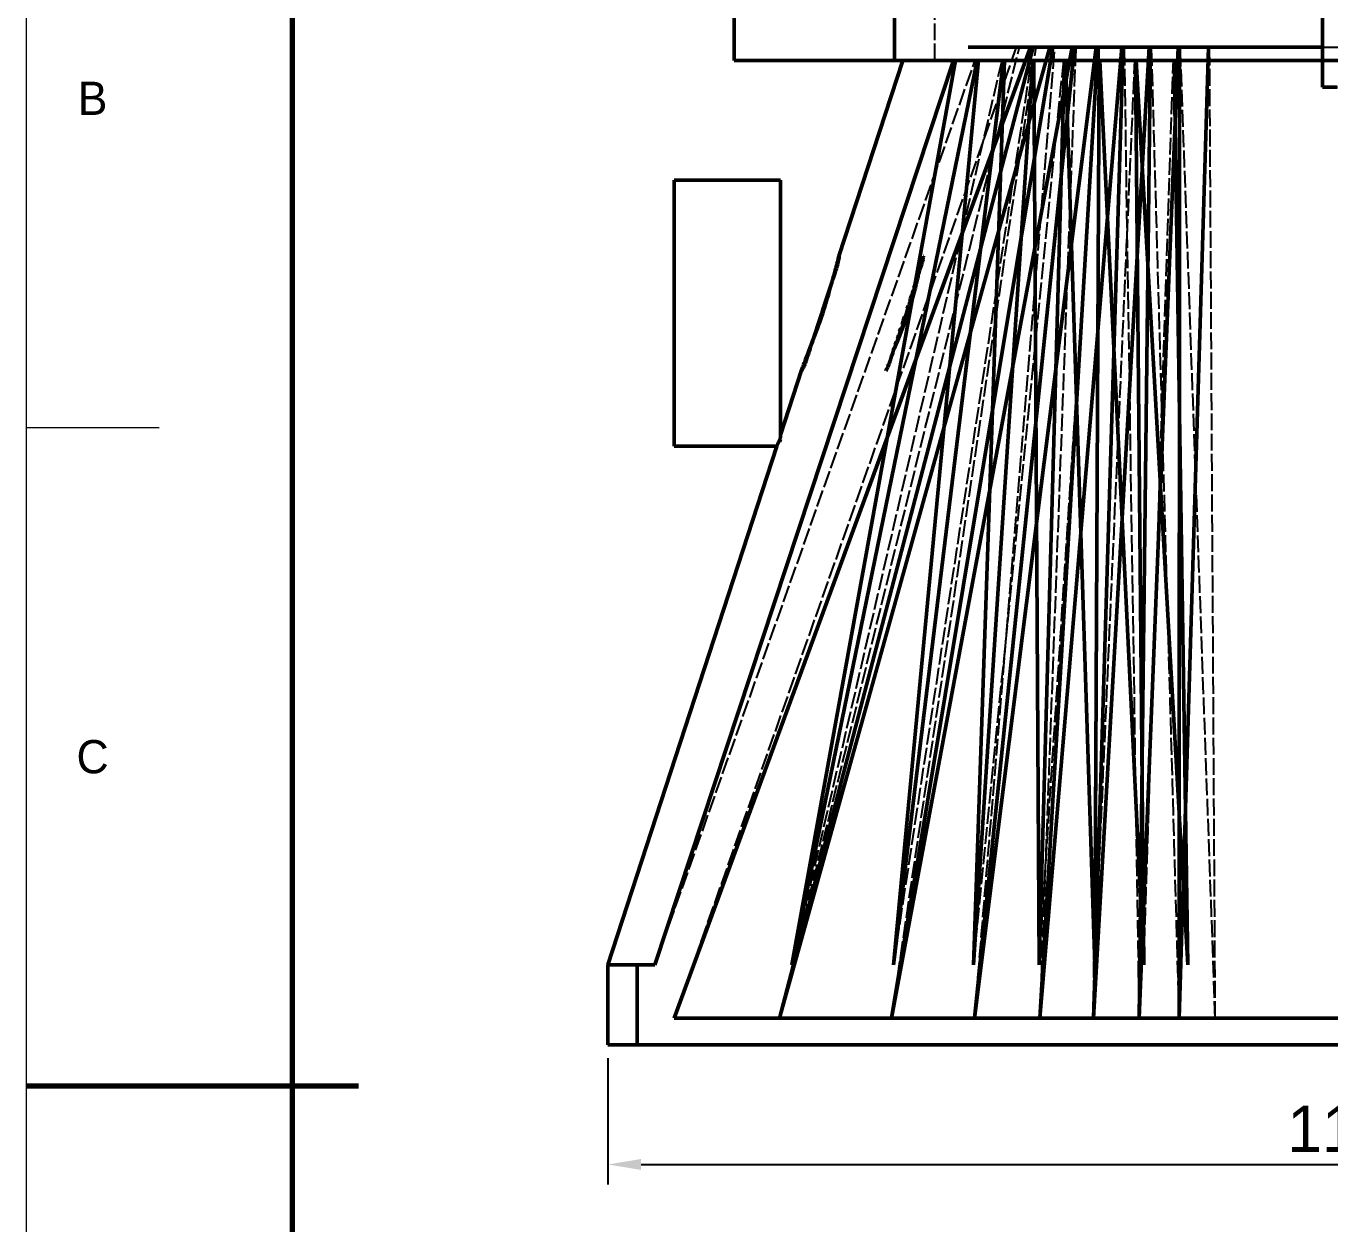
# Model space of a CAD drawing. Header units: millimetres. Extents: x 0 to 420, y 0 to 297.
# Drawn here: x 0 to 98, y 138.1 to 228.2 of the extents above; entities that cross this region are included whole.
import ezdxf
from ezdxf.enums import TextEntityAlignment as Align

# ---------------------------------------------------------------- set-up
doc = ezdxf.new("R2010")
doc.units = ezdxf.units.MM
doc.linetypes.add('DASHED', pattern=[1.524, 1.27, -0.254])
for name, color, linetype, lineweight in [('COTAS', 7, 'CONTINUOUS', 25), ('FINA', 7, 'CONTINUOUS', 18), ('NORMA', 7, 'CONTINUOUS', 70), ('OCULTA', 8, 'DASHED', 25), ('TEXTO', 7, 'CONTINUOUS', 25), ('VISIBLE', 7, 'CONTINUOUS', 50)]:
    doc.layers.add(name, color=color, linetype=linetype, lineweight=lineweight)
doc.dimstyles.new('F3D_1000', dxfattribs={"dimtxt": 3.5, "dimasz": 2.5, "dimexe": 1.5, "dimexo": 1, "dimgap": 0.9, "dimtad": 1, "dimdec": 1, "dimdsep": 46, "dimcen": 2.5, "dimazin": 3, "dimtfac": 1, "dimtmove": 0, "dimatfit": 3})

msp = doc.modelspace()

# ---------------------------------------------------------------- linework, layer by layer
at = {"layer": 'FINA'}
for p, q in [((0, 198), (10, 198)), ((0, 148.5), (10, 148.5))]:
    msp.add_line(p, q, dxfattribs=at)
msp.add_lwpolyline([(0, 0), (420, 0), (420, 297), (0, 297)], close=True, dxfattribs=at)
at = {"layer": 'NORMA'}
msp.add_line((0, 148.5), (25, 148.5), dxfattribs=at)
msp.add_lwpolyline([(20, 10), (410, 10), (410, 287), (20, 287)], close=True, dxfattribs=at)
at = {"layer": 'OCULTA'}
for p, q in [((53.24, 225.593), (53.24, 251.593)), ((68.325, 225.593), (68.325, 251.593)), ((97.49, 225.593), (97.49, 251.593)), ((48.74, 153.593), (74.476, 226.593)), ((56.645, 153.593), (75.728, 226.593)), ((56.645, 153.593), (74.687, 226.593)), ((65.066, 153.593), (77.205, 226.593)), ((65.066, 153.593), (75.953, 226.593)), ((70.9, 226.593), (70.84, 226.593)), ((71.078, 226.593), (70.9, 226.593)), ((71.078, 226.593), (71.376, 226.593)), ((71.323, 153.593), (77.372, 226.593)), ((71.323, 153.593), (78.823, 226.593)), ((71.79, 226.593), (71.376, 226.593)), ((72.32, 226.593), (71.79, 226.593)), ((72.964, 226.593), (72.32, 226.593)), ((72.706, 226.593), (72.586, 226.593)), ((72.586, 226.593), (72.586, 226.593)), ((73.063, 226.593), (72.706, 226.593)), ((72.706, 226.593), (72.706, 226.593)), ((72.706, 226.593), (72.706, 226.593)), ((73.717, 226.593), (72.964, 226.593)), ((73.655, 226.593), (73.063, 226.593)), ((73.063, 226.593), (73.063, 226.593)), ((73.063, 226.593), (73.063, 226.593)), ((74.476, 226.593), (73.655, 226.593)), ((73.655, 226.593), (73.655, 226.593)), ((73.655, 226.593), (73.655, 226.593)), ((74.578, 226.593), (73.717, 226.593)), ((74.476, 226.593), (74.687, 226.593)), ((74.476, 226.593), (74.476, 226.593)), ((74.578, 226.593), (75.542, 226.593)), ((75.728, 226.593), (74.687, 226.593)), ((76.605, 226.593), (75.542, 226.593)), ((75.728, 226.593), (75.953, 226.593)), ((77.205, 226.593), (75.953, 226.593)), ((76.24, 153.593), (80.589, 226.593)), ((76.24, 153.593), (78.954, 226.593)), ((77.763, 226.593), (76.605, 226.593)), ((77.205, 226.593), (77.372, 226.593)), ((77.372, 226.593), (78.823, 226.593)), ((77.763, 226.593), (79.012, 226.593)), ((78.823, 226.593), (78.954, 226.593)), ((80.589, 226.593), (78.954, 226.593)), ((80.344, 226.593), (79.012, 226.593)), ((80.275, 153.593), (80.697, 226.593)), ((80.275, 153.593), (82.502, 226.593)), ((80.344, 226.593), (81.755, 226.593)), ((80.589, 226.593), (80.697, 226.593)), ((80.697, 226.593), (82.502, 226.593)), ((83.239, 226.593), (81.755, 226.593)), ((82.502, 226.593), (82.593, 226.593)), ((83.706, 153.593), (82.593, 226.593)), ((84.55, 226.593), (82.593, 226.593)), ((83.239, 226.593), (84.79, 226.593)), ((83.706, 153.593), (84.55, 226.593)), ((84.55, 226.593), (84.63, 226.593)), ((86.713, 153.593), (84.63, 226.593)), ((84.63, 226.593), (86.719, 226.593)), ((84.79, 226.593), (86.4, 226.593)), ((88.063, 226.593), (86.4, 226.593)), ((86.713, 153.593), (86.719, 226.593)), ((86.791, 226.593), (86.719, 226.593)), ((89.42, 153.593), (86.791, 226.593)), ((86.791, 226.593), (88.993, 226.593)), ((88.063, 226.593), (89.772, 226.593)), ((89.42, 153.593), (88.993, 226.593)), ((89.06, 226.593), (88.993, 226.593)), ((89.06, 226.593), (91.353, 226.593)), ((89.772, 226.593), (91.519, 226.593)), ((91.416, 226.593), (91.353, 226.593)), ((91.416, 226.593), (93.778, 226.593)), ((91.519, 226.593), (93.297, 226.593)), ((93.297, 226.593), (95.098, 226.593)), ((93.778, 226.593), (93.839, 226.593)), ((96.248, 226.593), (93.839, 226.593)), ((95.098, 226.593), (96.915, 226.593)), ((96.248, 226.593), (96.307, 226.593)), ((96.307, 226.593), (98.74, 226.593)), ((96.915, 226.593), (98.74, 226.593)), ((97.49, 226.593), (97.49, 226.593)), ((47.291, 157.593), (71.363, 225.593)), ((53.24, 225.593), (53.24, 225.593)), ((53.24, 225.593), (68.325, 225.593)), ((57.583, 157.593), (71.512, 225.593)), ((57.583, 157.593), (73.385, 225.593)), ((65.231, 157.593), (73.495, 225.593)), ((65.231, 157.593), (75.606, 225.593)), ((65.24, 225.593), (65.305, 225.593)), ((65.914, 225.593), (65.914, 225.593)), ((65.914, 225.593), (66.012, 225.593)), ((66.012, 225.593), (66.068, 225.593)), ((66.068, 225.593), (66.068, 225.593)), ((66.068, 225.593), (66.068, 225.593)), ((66.068, 225.593), (66.529, 225.593)), ((66.529, 225.593), (66.529, 225.593)), ((66.529, 225.593), (66.529, 225.593)), ((66.529, 225.593), (67.293, 225.593)), ((67.293, 225.593), (67.293, 225.593)), ((67.293, 225.593), (67.293, 225.593)), ((67.293, 225.593), (68.352, 225.593)), ((68.325, 225.593), (68.695, 225.593)), ((68.352, 225.593), (68.352, 225.593)), ((68.352, 225.593), (69.02, 225.593)), ((68.695, 225.593), (69.728, 225.593)), ((69.02, 225.593), (69.696, 225.593)), ((69.696, 225.593), (69.747, 225.593)), ((69.728, 225.593), (70.886, 225.593)), ((69.747, 225.593), (71.363, 225.593)), ((70.886, 225.593), (72.162, 225.593)), ((71.24, 157.593), (75.693, 225.593)), ((71.24, 157.593), (78.022, 225.593)), ((71.363, 225.593), (71.512, 225.593)), ((71.512, 225.593), (73.385, 225.593)), ((72.162, 225.593), (73.553, 225.593)), ((73.385, 225.593), (73.495, 225.593)), ((73.495, 225.593), (75.606, 225.593)), ((73.553, 225.593), (75.052, 225.593)), ((75.052, 225.593), (76.652, 225.593)), ((75.606, 225.593), (75.693, 225.593)), ((75.693, 225.593), (78.022, 225.593)), ((76.171, 157.593), (78.094, 225.593)), ((76.171, 157.593), (80.618, 225.593)), ((76.652, 225.593), (78.346, 225.593)), ((78.022, 225.593), (78.094, 225.593)), ((78.094, 225.593), (80.618, 225.593)), ((78.346, 225.593), (80.128, 225.593)), ((80.128, 225.593), (81.99, 225.593)), ((80.365, 157.593), (80.679, 225.593)), ((80.365, 157.593), (83.375, 225.593)), ((80.618, 225.593), (80.679, 225.593)), ((80.679, 225.593), (83.375, 225.593)), ((81.99, 225.593), (83.923, 225.593)), ((83.375, 225.593), (83.428, 225.593)), ((84.041, 157.593), (83.428, 225.593)), ((83.428, 225.593), (86.27, 225.593)), ((83.923, 225.593), (85.92, 225.593)), ((84.041, 157.593), (86.27, 225.593)), ((85.92, 225.593), (87.972, 225.593)), ((86.27, 225.593), (86.318, 225.593)), ((86.318, 225.593), (89.277, 225.593)), ((87.972, 225.593), (90.069, 225.593)), ((89.277, 225.593), (89.321, 225.593)), ((89.321, 225.593), (92.37, 225.593)), ((90.069, 225.593), (92.204, 225.593)), ((92.204, 225.593), (94.367, 225.593)), ((92.37, 225.593), (92.412, 225.593)), ((92.412, 225.593), (95.521, 225.593)), ((94.367, 225.593), (96.549, 225.593)), ((95.521, 225.593), (95.561, 225.593)), ((95.561, 225.593), (97.49, 225.593)), ((96.549, 225.593), (97.49, 225.593)), ((97.49, 223.593), (97.49, 225.593)), ((97.49, 225.593), (97.49, 225.593)), ((97.49, 223.593), (97.49, 223.593)), ((97.49, 223.593), (98.622, 223.593)), ((48.74, 216.593), (48.74, 216.572)), ((48.74, 216.572), (48.74, 216.507)), ((48.74, 216.507), (48.74, 216.401)), ((48.74, 216.401), (48.74, 216.252)), ((48.74, 216.252), (48.74, 216.062)), ((48.74, 216.062), (48.74, 215.832)), ((48.74, 215.832), (48.74, 215.562)), ((56.74, 216.593), (56.74, 216.572)), ((56.74, 216.572), (56.74, 216.507)), ((56.74, 216.507), (56.74, 216.401)), ((56.74, 216.401), (56.74, 216.252)), ((56.74, 216.252), (56.74, 216.062)), ((56.74, 216.062), (56.74, 215.832)), ((56.74, 215.832), (56.74, 215.562)), ((48.74, 215.562), (48.74, 215.253)), ((48.74, 215.253), (48.74, 214.908)), ((48.74, 214.908), (48.74, 214.526)), ((56.74, 215.562), (56.74, 215.253)), ((56.74, 215.253), (56.74, 214.908)), ((56.74, 214.908), (56.74, 214.526)), ((48.74, 214.526), (48.74, 214.111)), ((48.74, 213.664), (48.74, 214.111)), ((56.74, 214.526), (56.74, 214.111)), ((56.74, 213.664), (56.74, 214.111)), ((48.74, 213.664), (48.74, 213.186)), ((48.74, 213.186), (48.74, 212.681)), ((56.74, 213.664), (56.74, 213.186)), ((56.74, 213.186), (56.74, 212.681)), ((48.74, 212.149), (48.74, 212.681)), ((48.74, 212.149), (48.74, 211.593)), ((56.74, 212.149), (56.74, 212.681)), ((56.74, 212.149), (56.74, 211.593)), ((48.74, 211.593), (48.74, 211.016)), ((48.74, 210.42), (48.74, 211.016)), ((48.74, 210.884), (48.74, 210.893)), ((48.74, 210.856), (48.74, 210.884)), ((48.74, 210.81), (48.74, 210.856)), ((48.74, 210.746), (48.74, 210.81)), ((56.74, 211.593), (56.74, 211.016)), ((56.74, 210.42), (56.74, 211.016)), ((56.74, 210.884), (56.74, 210.893)), ((56.74, 210.856), (56.74, 210.884)), ((56.74, 210.81), (56.74, 210.856)), ((56.74, 210.746), (56.74, 210.81)), ((61.072, 210.746), (61.093, 210.81)), ((61.108, 210.856), (61.117, 210.884)), ((67.41, 210.746), (67.431, 210.81)), ((67.431, 210.81), (67.435, 210.824)), ((67.435, 210.824), (67.446, 210.856)), ((67.455, 210.884), (67.456, 210.887)), ((48.74, 210.665), (48.74, 210.746)), ((48.74, 210.566), (48.74, 210.665)), ((48.74, 210.449), (48.74, 210.566)), ((48.74, 210.317), (48.74, 210.449)), ((48.74, 210.42), (48.74, 209.807)), ((48.74, 210.168), (48.74, 210.317)), ((48.74, 210.004), (48.74, 210.168)), ((48.74, 209.826), (48.74, 210.004)), ((48.74, 209.633), (48.74, 209.826)), ((56.74, 210.665), (56.74, 210.746)), ((56.74, 210.566), (56.74, 210.665)), ((56.74, 210.449), (56.74, 210.566)), ((56.74, 210.317), (56.74, 210.449)), ((56.74, 210.42), (56.74, 209.807)), ((56.74, 210.168), (56.74, 210.317)), ((56.74, 210.004), (56.74, 210.168)), ((56.74, 209.826), (56.74, 210.004)), ((56.74, 209.633), (56.74, 209.826)), ((61.059, 210.706), (61.072, 210.746)), ((67.135, 209.633), (67.188, 209.826)), ((67.188, 209.826), (67.236, 210.004)), ((67.236, 210.004), (67.279, 210.168)), ((67.279, 210.168), (67.29, 210.213)), ((67.29, 210.213), (67.316, 210.317)), ((67.316, 210.317), (67.326, 210.357)), ((67.326, 210.357), (67.348, 210.449)), ((67.348, 210.449), (67.356, 210.485)), ((67.356, 210.485), (67.374, 210.566)), ((67.374, 210.566), (67.38, 210.596)), ((67.38, 210.596), (67.393, 210.665)), ((67.393, 210.665), (67.404, 210.728)), ((67.404, 210.728), (67.41, 210.746)), ((48.74, 209.181), (48.74, 209.807)), ((48.74, 209.428), (48.74, 209.633)), ((48.74, 209.211), (48.74, 209.428)), ((48.74, 208.982), (48.74, 209.211)), ((48.74, 208.544), (48.74, 209.181)), ((48.74, 208.743), (48.74, 208.982)), ((56.74, 209.181), (56.74, 209.807)), ((56.74, 209.428), (56.74, 209.633)), ((56.74, 209.211), (56.74, 209.428)), ((56.74, 208.982), (56.74, 209.211)), ((56.74, 208.544), (56.74, 209.181)), ((56.74, 208.743), (56.74, 208.982)), ((66.947, 209.051), (66.999, 209.211)), ((66.999, 209.211), (67.021, 209.276)), ((67.112, 209.554), (67.135, 209.633)), ((48.74, 208.495), (48.74, 208.743)), ((48.74, 207.898), (48.74, 208.544)), ((48.74, 208.238), (48.74, 208.495)), ((48.74, 207.975), (48.74, 208.238)), ((48.74, 207.706), (48.74, 207.975)), ((48.74, 207.247), (48.74, 207.898)), ((56.74, 208.495), (56.74, 208.743)), ((56.74, 207.898), (56.74, 208.544)), ((56.74, 208.238), (56.74, 208.495)), ((56.74, 207.975), (56.74, 208.238)), ((56.74, 207.706), (56.74, 207.975)), ((56.74, 207.247), (56.74, 207.898)), ((60.195, 207.706), (60.283, 207.975)), ((60.283, 207.975), (60.37, 208.238)), ((60.37, 208.238), (60.454, 208.495)), ((66.594, 207.975), (66.62, 208.054)), ((66.705, 208.315), (66.764, 208.495)), ((48.74, 207.432), (48.74, 207.706)), ((48.74, 207.154), (48.74, 207.432)), ((48.74, 206.593), (48.74, 207.247)), ((48.74, 206.874), (48.74, 207.154)), ((48.74, 206.593), (48.74, 206.874)), ((56.74, 207.432), (56.74, 207.706)), ((56.74, 207.154), (56.74, 207.432)), ((56.74, 206.593), (56.74, 207.247)), ((56.74, 206.874), (56.74, 207.154)), ((56.74, 206.593), (56.74, 206.874)), ((66.14, 206.593), (66.232, 206.874)), ((66.232, 206.874), (66.26, 206.957)), ((66.324, 207.154), (66.351, 207.237)), ((66.351, 207.237), (66.415, 207.432)), ((66.415, 207.432), (66.442, 207.514)), ((48.74, 206.312), (48.74, 206.593)), ((48.74, 205.939), (48.74, 206.593)), ((48.74, 206.032), (48.74, 206.312)), ((48.74, 205.754), (48.74, 206.032)), ((48.74, 205.288), (48.74, 205.939)), ((56.74, 206.312), (56.74, 206.593)), ((56.74, 205.939), (56.74, 206.593)), ((56.74, 206.032), (56.74, 206.312)), ((56.74, 205.754), (56.74, 206.032)), ((56.74, 205.288), (56.74, 205.939)), ((59.645, 206.032), (59.737, 206.312)), ((59.737, 206.312), (59.761, 206.384)), ((66.048, 206.312), (66.14, 206.593)), ((48.74, 205.754), (48.74, 205.48)), ((48.74, 205.48), (48.74, 205.211)), ((48.74, 204.642), (48.74, 205.288)), ((48.74, 204.947), (48.74, 205.211)), ((48.74, 204.691), (48.74, 204.947)), ((56.74, 205.754), (56.74, 205.48)), ((56.74, 205.48), (56.74, 205.211)), ((56.74, 204.642), (56.74, 205.288)), ((56.74, 204.947), (56.74, 205.211)), ((56.74, 204.691), (56.74, 204.947)), ((59.289, 204.947), (59.23, 204.768)), ((59.554, 205.754), (59.577, 205.825)), ((65.6, 204.947), (65.686, 205.211)), ((65.864, 205.754), (65.775, 205.48)), ((48.74, 204.691), (48.74, 204.443)), ((48.74, 204.005), (48.74, 204.642)), ((48.74, 204.443), (48.74, 204.204)), ((48.74, 204.204), (48.74, 203.975)), ((48.74, 203.379), (48.74, 204.005)), ((48.74, 203.758), (48.74, 203.975)), ((56.74, 204.691), (56.74, 204.443)), ((56.74, 204.005), (56.74, 204.642)), ((56.74, 204.443), (56.74, 204.204)), ((56.74, 204.204), (56.74, 203.975)), ((56.74, 203.379), (56.74, 204.005)), ((56.74, 203.758), (56.74, 203.975)), ((65.356, 204.204), (65.28, 203.975)), ((65.434, 204.443), (65.516, 204.691)), ((48.74, 203.758), (48.74, 203.552)), ((48.74, 203.552), (48.74, 203.36)), ((48.74, 202.766), (48.74, 203.379)), ((48.74, 203.36), (48.74, 203.182)), ((48.74, 203.018), (48.74, 203.182)), ((48.74, 203.018), (48.74, 202.869)), ((56.74, 203.758), (56.74, 203.552)), ((56.74, 203.552), (56.74, 203.36)), ((56.74, 202.766), (56.74, 203.379)), ((56.74, 203.36), (56.74, 203.182)), ((56.74, 203.018), (56.74, 203.182)), ((56.74, 203.018), (56.74, 202.869)), ((64.92, 203.018), (64.877, 202.912)), ((64.92, 203.018), (64.985, 203.182)), ((65.055, 203.36), (64.985, 203.182)), ((65.128, 203.552), (65.055, 203.36)), ((65.206, 203.758), (65.128, 203.552)), ((65.206, 203.758), (65.236, 203.839)), ((48.74, 202.869), (48.74, 202.736)), ((48.74, 202.17), (48.74, 202.766)), ((48.74, 202.736), (48.74, 202.62)), ((48.74, 202.62), (48.74, 202.521)), ((48.74, 202.521), (48.74, 202.439)), ((48.74, 202.439), (48.74, 202.376)), ((48.74, 202.33), (48.74, 202.376)), ((48.74, 202.33), (48.74, 202.302)), ((48.74, 202.302), (48.74, 202.293)), ((48.74, 201.593), (48.74, 202.17)), ((56.74, 202.869), (56.74, 202.736)), ((56.74, 202.17), (56.74, 202.766)), ((56.74, 202.736), (56.74, 202.62)), ((56.74, 202.62), (56.74, 202.521)), ((56.74, 202.521), (56.74, 202.439)), ((56.74, 202.439), (56.74, 202.376)), ((56.74, 202.33), (56.74, 202.376)), ((56.74, 202.33), (56.74, 202.302)), ((56.74, 202.302), (56.74, 202.293)), ((56.74, 201.593), (56.74, 202.17)), ((58.319, 202.302), (58.316, 202.293)), ((58.328, 202.33), (58.343, 202.376)), ((58.39, 202.521), (58.364, 202.439)), ((64.66, 202.33), (64.651, 202.302)), ((64.665, 202.343), (64.66, 202.33)), ((64.723, 202.521), (64.696, 202.439)), ((64.732, 202.55), (64.723, 202.521)), ((64.755, 202.62), (64.732, 202.55)), ((64.764, 202.647), (64.803, 202.736)), ((64.859, 202.869), (64.803, 202.736)), ((64.877, 202.912), (64.859, 202.869)), ((48.74, 201.037), (48.74, 201.593)), ((48.74, 200.505), (48.74, 201.037)), ((56.74, 201.037), (56.74, 201.593)), ((56.74, 200.505), (56.74, 201.037)), ((48.74, 199.999), (48.74, 200.505)), ((56.74, 199.999), (56.74, 200.505)), ((48.74, 199.522), (48.74, 199.999)), ((48.74, 199.075), (48.74, 199.522)), ((48.74, 198.659), (48.74, 199.075)), ((56.74, 199.522), (56.74, 199.999)), ((56.74, 199.075), (56.74, 199.522)), ((56.74, 198.659), (56.74, 199.075)), ((48.74, 198.278), (48.74, 198.659)), ((48.74, 197.933), (48.74, 198.278)), ((56.74, 198.278), (56.74, 198.659)), ((56.74, 197.933), (56.74, 198.278)), ((48.74, 197.624), (48.74, 197.933)), ((48.74, 197.354), (48.74, 197.624)), ((48.74, 197.124), (48.74, 197.354)), ((48.74, 196.934), (48.74, 197.124)), ((56.72, 197.124), (56.74, 197.184)), ((56.74, 197.624), (56.74, 197.933)), ((56.74, 197.354), (56.74, 197.624)), ((56.74, 197.46), (56.74, 197.46)), ((56.74, 197.46), (56.74, 197.46)), ((56.74, 197.46), (56.74, 197.46)), ((56.74, 197.46), (56.74, 197.46)), ((56.74, 197.46), (56.74, 197.46)), ((56.74, 197.46), (56.74, 197.422)), ((56.74, 197.422), (56.74, 197.384)), ((56.74, 197.384), (56.74, 197.347)), ((56.74, 197.184), (56.74, 197.354)), ((56.74, 197.347), (56.74, 197.311)), ((56.74, 197.311), (56.74, 197.276)), ((56.74, 197.276), (56.74, 197.241)), ((56.74, 197.241), (56.74, 197.208)), ((56.74, 197.208), (56.74, 197.184)), ((56.74, 197.184), (56.74, 197.184)), ((56.74, 197.184), (56.74, 197.184)), ((56.74, 197.184), (56.74, 197.184)), ((56.74, 197.184), (56.74, 197.184)), ((56.74, 197.184), (56.74, 197.184)), ((56.74, 197.184), (56.74, 197.184)), ((48.74, 196.785), (48.74, 196.934)), ((48.74, 196.678), (48.74, 196.785)), ((48.74, 196.614), (48.74, 196.678)), ((48.74, 196.593), (48.74, 196.614)), ((56.457, 196.593), (56.496, 196.614)), ((56.496, 196.614), (56.541, 196.668)), ((56.541, 196.668), (56.549, 196.678)), ((56.549, 196.678), (56.601, 196.762)), ((56.609, 196.785), (56.658, 196.934)), ((43.74, 157.593), (43.74, 157.593)), ((43.74, 157.593), (43.74, 157.593)), ((43.74, 151.593), (43.74, 157.593)), ((43.74, 157.593), (43.884, 157.593)), ((43.74, 157.593), (47.291, 157.593)), ((43.884, 157.593), (44.027, 157.593)), ((44.027, 157.593), (44.169, 157.593)), ((44.169, 157.593), (44.309, 157.593)), ((44.309, 157.593), (44.447, 157.593)), ((44.447, 157.593), (44.582, 157.593)), ((44.582, 157.593), (44.713, 157.593)), ((44.713, 157.593), (44.84, 157.593)), ((44.84, 157.593), (44.962, 157.593)), ((44.962, 157.593), (45.079, 157.593)), ((45.079, 157.593), (45.19, 157.593)), ((45.19, 157.593), (45.295, 157.593)), ((45.295, 157.593), (45.394, 157.593)), ((45.394, 157.593), (45.485, 157.593)), ((45.485, 157.593), (45.569, 157.593)), ((45.569, 157.593), (45.645, 157.593)), ((45.645, 157.593), (45.713, 157.593)), ((45.713, 157.593), (45.772, 157.593)), ((45.772, 157.593), (45.823, 157.593)), ((45.823, 157.593), (45.865, 157.593)), ((45.865, 157.593), (45.898, 157.593)), ((45.898, 157.593), (45.921, 157.593)), ((45.921, 157.593), (45.935, 157.593)), ((45.935, 157.593), (45.94, 157.593)), ((45.94, 151.593), (45.94, 157.593)), ((45.94, 157.593), (47.291, 157.593)), ((48.74, 153.593), (56.645, 153.593)), ((48.74, 153.593), (48.74, 153.593)), ((48.74, 153.593), (48.74, 153.593)), ((48.74, 153.593), (48.74, 153.593)), ((48.74, 153.593), (48.74, 153.593)), ((48.74, 153.593), (48.74, 153.593)), ((48.74, 153.593), (48.74, 153.593)), ((48.74, 153.593), (48.74, 153.593)), ((48.74, 153.593), (48.74, 153.593)), ((56.645, 153.593), (65.066, 153.593)), ((65.066, 153.593), (71.323, 153.593)), ((71.323, 153.593), (76.24, 153.593)), ((76.24, 153.593), (80.275, 153.593)), ((80.275, 153.593), (83.706, 153.593)), ((83.706, 153.593), (86.713, 153.593)), ((86.713, 153.593), (89.42, 153.593)), ((89.42, 153.593), (91.914, 153.593)), ((91.914, 153.593), (94.264, 153.593)), ((94.264, 153.593), (96.524, 153.593)), ((96.524, 153.593), (98.74, 153.593)), ((43.74, 151.593), (43.74, 151.593)), ((43.74, 151.593), (43.884, 151.593)), ((43.884, 151.593), (44.027, 151.593)), ((44.027, 151.593), (44.169, 151.593)), ((44.169, 151.593), (44.309, 151.593)), ((44.309, 151.593), (44.447, 151.593)), ((44.447, 151.593), (44.582, 151.593)), ((44.582, 151.593), (44.713, 151.593)), ((44.713, 151.593), (44.84, 151.593)), ((44.84, 151.593), (44.962, 151.593)), ((44.962, 151.593), (45.079, 151.593)), ((45.079, 151.593), (45.19, 151.593)), ((45.19, 151.593), (45.295, 151.593)), ((45.295, 151.593), (45.394, 151.593)), ((45.394, 151.593), (45.485, 151.593)), ((45.485, 151.593), (45.569, 151.593)), ((45.569, 151.593), (45.645, 151.593)), ((45.645, 151.593), (45.713, 151.593)), ((45.713, 151.593), (45.772, 151.593)), ((45.772, 151.593), (45.823, 151.593)), ((45.823, 151.593), (45.865, 151.593)), ((45.865, 151.593), (45.898, 151.593)), ((45.898, 151.593), (45.921, 151.593)), ((45.921, 151.593), (45.935, 151.593)), ((45.935, 151.593), (45.94, 151.593)), ((45.94, 151.593), (151.54, 151.593))]:
    msp.add_line(p, q, dxfattribs=at)
at = {"layer": 'VISIBLE'}
for p, q in [((53.24, 225.593), (53.24, 251.593)), ((53.24, 225.593), (53.24, 251.593)), ((65.305, 225.593), (65.305, 251.593)), ((97.49, 226.593), (97.49, 251.593)), ((48.74, 153.593), (75.517, 226.593)), ((56.645, 153.593), (75.728, 226.593)), ((56.645, 153.593), (76.98, 226.593)), ((65.066, 153.593), (77.205, 226.593)), ((65.066, 153.593), (78.656, 226.593)), ((70.84, 226.593), (70.9, 226.593)), ((70.9, 226.593), (71.078, 226.593)), ((71.078, 226.593), (71.376, 226.593)), ((71.323, 153.593), (78.823, 226.593)), ((71.323, 153.593), (80.458, 226.593)), ((71.376, 226.593), (71.79, 226.593)), ((71.79, 226.593), (72.32, 226.593)), ((72.32, 226.593), (72.964, 226.593)), ((72.586, 226.593), (72.706, 226.593)), ((72.706, 226.593), (73.063, 226.593)), ((72.964, 226.593), (73.717, 226.593)), ((73.063, 226.593), (73.655, 226.593)), ((73.655, 226.593), (74.476, 226.593)), ((73.717, 226.593), (74.578, 226.593)), ((74.476, 226.593), (75.517, 226.593)), ((74.578, 226.593), (75.542, 226.593)), ((75.517, 226.593), (75.728, 226.593)), ((75.542, 226.593), (76.605, 226.593)), ((75.728, 226.593), (76.98, 226.593)), ((76.24, 153.593), (80.589, 226.593)), ((76.24, 153.593), (82.394, 226.593)), ((76.605, 226.593), (77.763, 226.593)), ((76.98, 226.593), (77.205, 226.593)), ((77.205, 226.593), (78.656, 226.593)), ((77.763, 226.593), (79.012, 226.593)), ((78.656, 226.593), (78.823, 226.593)), ((78.823, 226.593), (80.458, 226.593)), ((79.012, 226.593), (80.344, 226.593)), ((80.275, 153.593), (82.502, 226.593)), ((80.275, 153.593), (84.458, 226.593)), ((80.344, 226.593), (81.755, 226.593)), ((80.458, 226.593), (80.589, 226.593)), ((80.589, 226.593), (82.394, 226.593)), ((81.755, 226.593), (83.239, 226.593)), ((82.394, 226.593), (82.502, 226.593)), ((82.502, 226.593), (84.458, 226.593)), ((83.239, 226.593), (84.79, 226.593)), ((83.706, 153.593), (84.55, 226.593)), ((83.706, 153.593), (86.639, 226.593)), ((84.458, 226.593), (84.55, 226.593)), ((84.55, 226.593), (86.639, 226.593)), ((84.79, 226.593), (86.4, 226.593)), ((86.4, 226.593), (88.063, 226.593)), ((86.639, 226.593), (86.719, 226.593)), ((86.713, 153.593), (86.719, 226.593)), ((86.713, 153.593), (88.921, 226.593)), ((86.719, 226.593), (88.921, 226.593)), ((88.063, 226.593), (89.772, 226.593)), ((88.921, 226.593), (88.993, 226.593)), ((88.993, 226.593), (91.286, 226.593)), ((89.772, 226.593), (91.519, 226.593)), ((91.286, 226.593), (91.353, 226.593)), ((91.353, 226.593), (93.716, 226.593)), ((91.519, 226.593), (93.297, 226.593)), ((93.297, 226.593), (95.098, 226.593)), ((93.716, 226.593), (93.778, 226.593)), ((93.778, 226.593), (96.188, 226.593)), ((95.098, 226.593), (96.915, 226.593)), ((96.188, 226.593), (96.248, 226.593)), ((96.248, 226.593), (97.49, 226.593)), ((96.915, 226.593), (97.49, 226.593)), ((97.49, 223.593), (97.49, 226.593)), ((47.291, 157.593), (69.747, 225.593)), ((53.24, 225.593), (65.305, 225.593)), ((65.913, 225.593), (53.24, 225.593)), ((53.24, 225.593), (53.24, 225.593)), ((53.24, 225.593), (53.24, 225.593)), ((57.583, 157.593), (69.896, 225.593)), ((57.583, 157.593), (71.512, 225.593)), ((61.12, 210.893), (65.914, 225.593)), ((65.231, 157.593), (73.495, 225.593)), ((65.231, 157.593), (71.623, 225.593)), ((65.312, 225.593), (65.24, 225.593)), ((65.526, 225.593), (65.312, 225.593)), ((65.883, 225.593), (65.526, 225.593)), ((66.381, 225.593), (65.883, 225.593)), ((65.914, 225.593), (65.913, 225.593)), ((65.913, 225.593), (65.913, 225.593)), ((66.068, 225.593), (65.914, 225.593)), ((65.914, 225.593), (65.914, 225.593)), ((65.914, 225.593), (65.914, 225.593)), ((65.914, 225.593), (65.914, 225.593)), ((65.914, 225.593), (65.914, 225.593)), ((65.914, 225.593), (65.914, 225.593)), ((65.914, 225.593), (65.914, 225.593)), ((65.914, 225.593), (65.914, 225.593)), ((65.914, 225.593), (65.914, 225.593)), ((65.914, 225.593), (65.914, 225.593)), ((65.914, 225.593), (65.914, 225.593)), ((65.914, 225.593), (65.914, 225.593)), ((65.914, 225.593), (65.914, 225.593)), ((65.914, 225.593), (65.914, 225.593)), ((65.914, 225.593), (65.914, 225.593)), ((65.914, 225.593), (65.914, 225.593)), ((65.914, 225.593), (65.914, 225.593)), ((65.914, 225.593), (65.914, 225.593)), ((66.529, 225.593), (66.068, 225.593)), ((67.018, 225.593), (66.381, 225.593)), ((67.293, 225.593), (66.529, 225.593)), ((67.79, 225.593), (67.018, 225.593)), ((68.352, 225.593), (67.293, 225.593)), ((67.79, 225.593), (68.695, 225.593)), ((68.403, 225.593), (68.352, 225.593)), ((69.747, 225.593), (68.403, 225.593)), ((68.695, 225.593), (69.728, 225.593)), ((70.886, 225.593), (69.728, 225.593)), ((69.747, 225.593), (69.896, 225.593)), ((69.896, 225.593), (71.512, 225.593)), ((70.886, 225.593), (72.162, 225.593)), ((71.24, 157.593), (75.693, 225.593)), ((71.24, 157.593), (73.582, 225.593)), ((71.512, 225.593), (71.623, 225.593)), ((73.495, 225.593), (71.623, 225.593)), ((73.553, 225.593), (72.162, 225.593)), ((73.495, 225.593), (73.582, 225.593)), ((73.553, 225.593), (75.052, 225.593)), ((75.693, 225.593), (73.582, 225.593)), ((76.652, 225.593), (75.052, 225.593)), ((75.693, 225.593), (75.765, 225.593)), ((76.171, 157.593), (75.765, 225.593)), ((78.094, 225.593), (75.765, 225.593)), ((76.171, 157.593), (78.094, 225.593)), ((76.652, 225.593), (78.346, 225.593)), ((78.094, 225.593), (78.155, 225.593)), ((80.365, 157.593), (78.155, 225.593)), ((78.155, 225.593), (80.679, 225.593)), ((80.128, 225.593), (78.346, 225.593)), ((80.128, 225.593), (81.99, 225.593)), ((80.365, 157.593), (80.679, 225.593)), ((80.679, 225.593), (80.732, 225.593)), ((84.041, 157.593), (80.732, 225.593)), ((80.732, 225.593), (83.428, 225.593)), ((83.923, 225.593), (81.99, 225.593)), ((84.041, 157.593), (83.428, 225.593)), ((83.476, 225.593), (83.428, 225.593)), ((87.349, 157.593), (83.476, 225.593)), ((83.476, 225.593), (86.318, 225.593)), ((83.923, 225.593), (85.92, 225.593)), ((87.972, 225.593), (85.92, 225.593)), ((87.349, 157.593), (86.318, 225.593)), ((86.362, 225.593), (86.318, 225.593)), ((86.362, 225.593), (89.321, 225.593)), ((87.972, 225.593), (90.069, 225.593)), ((89.363, 225.593), (89.321, 225.593)), ((89.363, 225.593), (92.412, 225.593)), ((90.069, 225.593), (92.204, 225.593)), ((92.204, 225.593), (94.367, 225.593)), ((92.452, 225.593), (92.412, 225.593)), ((92.452, 225.593), (95.561, 225.593)), ((94.367, 225.593), (96.549, 225.593)), ((95.6, 225.593), (95.561, 225.593)), ((95.6, 225.593), (98.74, 225.593)), ((96.549, 225.593), (98.74, 225.593)), ((97.49, 223.593), (98.592, 223.593)), ((48.74, 216.572), (48.74, 216.593)), ((48.74, 196.593), (48.74, 216.593)), ((48.74, 216.593), (48.74, 216.593)), ((48.74, 216.593), (48.74, 216.593)), ((48.74, 216.593), (56.74, 216.593)), ((48.74, 216.507), (48.74, 216.572)), ((48.74, 216.401), (48.74, 216.507)), ((48.74, 216.252), (48.74, 216.401)), ((48.74, 216.062), (48.74, 216.252)), ((48.74, 215.832), (48.74, 216.062)), ((48.74, 215.562), (48.74, 215.832)), ((56.74, 216.572), (56.74, 216.593)), ((56.74, 216.593), (56.74, 216.593)), ((56.74, 216.593), (56.74, 216.593)), ((56.74, 216.593), (56.74, 197.461)), ((56.74, 216.507), (56.74, 216.572)), ((56.74, 216.401), (56.74, 216.507)), ((56.74, 216.252), (56.74, 216.401)), ((56.74, 216.062), (56.74, 216.252)), ((56.74, 215.832), (56.74, 216.062)), ((56.74, 215.562), (56.74, 215.832)), ((48.74, 215.253), (48.74, 215.562)), ((48.74, 214.908), (48.74, 215.253)), ((48.74, 214.526), (48.74, 214.908)), ((56.74, 215.253), (56.74, 215.562)), ((56.74, 214.908), (56.74, 215.253)), ((56.74, 214.526), (56.74, 214.908)), ((48.74, 214.111), (48.74, 214.526)), ((48.74, 213.664), (48.74, 214.111)), ((56.74, 214.111), (56.74, 214.526)), ((56.74, 213.664), (56.74, 214.111)), ((48.74, 213.186), (48.74, 213.664)), ((48.74, 212.681), (48.74, 213.186)), ((56.74, 213.186), (56.74, 213.664)), ((56.74, 212.681), (56.74, 213.186)), ((48.74, 212.149), (48.74, 212.681)), ((48.74, 211.593), (48.74, 212.149)), ((56.74, 212.149), (56.74, 212.681)), ((56.74, 211.593), (56.74, 212.149)), ((48.74, 211.016), (48.74, 211.593)), ((48.74, 210.42), (48.74, 211.016)), ((48.74, 210.893), (48.74, 210.884)), ((48.74, 210.884), (48.74, 210.856)), ((48.74, 210.856), (48.74, 210.81)), ((48.74, 210.81), (48.74, 210.746)), ((56.74, 211.016), (56.74, 211.593)), ((56.74, 210.42), (56.74, 211.016)), ((56.74, 210.893), (56.74, 210.884)), ((56.74, 210.884), (56.74, 210.856)), ((56.74, 210.856), (56.74, 210.81)), ((56.74, 210.81), (56.74, 210.746)), ((61.059, 210.706), (61.119, 210.89)), ((61.093, 210.81), (61.108, 210.856)), ((61.117, 210.884), (61.12, 210.893)), ((61.119, 210.89), (61.12, 210.893)), ((61.12, 210.893), (61.131, 210.884)), ((61.134, 210.81), (61.127, 210.746)), ((61.131, 210.884), (61.136, 210.856)), ((61.135, 210.844), (61.134, 210.81)), ((61.136, 210.856), (61.135, 210.844)), ((67.446, 210.856), (67.449, 210.865)), ((67.449, 210.865), (67.455, 210.884)), ((67.456, 210.887), (67.458, 210.893)), ((67.458, 210.893), (67.469, 210.884)), ((67.472, 210.81), (67.465, 210.746)), ((67.469, 210.884), (67.47, 210.875)), ((67.47, 210.875), (67.473, 210.856)), ((67.473, 210.842), (67.472, 210.81)), ((67.473, 210.856), (67.473, 210.842)), ((48.74, 210.746), (48.74, 210.665)), ((48.74, 210.665), (48.74, 210.566)), ((48.74, 210.566), (48.74, 210.449)), ((48.74, 210.449), (48.74, 210.317)), ((48.74, 209.807), (48.74, 210.42)), ((48.74, 210.168), (48.74, 210.317)), ((48.74, 210.168), (48.74, 210.004)), ((48.74, 210.004), (48.74, 209.826)), ((48.74, 209.826), (48.74, 209.633)), ((56.74, 210.746), (56.74, 210.665)), ((56.74, 210.665), (56.74, 210.566)), ((56.74, 210.566), (56.74, 210.449)), ((56.74, 210.449), (56.74, 210.317)), ((56.74, 209.807), (56.74, 210.42)), ((56.74, 210.168), (56.74, 210.317)), ((56.74, 210.168), (56.74, 210.004)), ((56.74, 210.004), (56.74, 209.826)), ((56.74, 209.826), (56.74, 209.633)), ((60.793, 209.633), (60.847, 209.826)), ((60.793, 209.633), (60.847, 209.826)), ((60.891, 209.826), (60.828, 209.633)), ((60.847, 209.826), (60.895, 210.004)), ((60.847, 209.826), (60.895, 210.004)), ((60.847, 209.826), (60.847, 209.826)), ((60.891, 209.826), (60.934, 209.957)), ((60.895, 210.004), (60.938, 210.168)), ((60.895, 210.004), (60.938, 210.168)), ((60.895, 210.004), (60.895, 210.004)), ((60.934, 209.957), (60.949, 210.004)), ((60.938, 210.168), (60.975, 210.317)), ((60.938, 210.168), (60.975, 210.317)), ((60.938, 210.168), (60.938, 210.168)), ((60.994, 210.142), (60.949, 210.004)), ((60.975, 210.317), (61.007, 210.449)), ((60.975, 210.317), (61.007, 210.449)), ((60.975, 210.317), (60.975, 210.317)), ((61.001, 210.168), (60.994, 210.142)), ((61.001, 210.168), (61.028, 210.278)), ((61.007, 210.449), (61.033, 210.566)), ((61.007, 210.449), (61.033, 210.566)), ((61.007, 210.449), (61.007, 210.449)), ((61.038, 210.317), (61.028, 210.278)), ((61.033, 210.566), (61.052, 210.665)), ((61.033, 210.566), (61.052, 210.665)), ((61.033, 210.566), (61.033, 210.566)), ((61.069, 210.449), (61.038, 210.317)), ((61.052, 210.665), (61.059, 210.706)), ((61.052, 210.665), (61.059, 210.706)), ((61.052, 210.665), (61.052, 210.665)), ((61.059, 210.706), (61.059, 210.706)), ((61.059, 210.706), (61.059, 210.706)), ((61.094, 210.566), (61.069, 210.449)), ((61.114, 210.665), (61.094, 210.566)), ((61.127, 210.746), (61.114, 210.665)), ((67.201, 209.826), (67.182, 209.768)), ((67.242, 209.95), (67.201, 209.826)), ((67.242, 209.95), (67.26, 210.004)), ((67.314, 210.168), (67.26, 210.004)), ((67.314, 210.168), (67.348, 210.272)), ((67.362, 210.317), (67.348, 210.272)), ((67.393, 210.409), (67.362, 210.317)), ((67.406, 210.449), (67.393, 210.409)), ((67.407, 210.453), (67.406, 210.449)), ((67.432, 210.566), (67.407, 210.453)), ((67.445, 210.635), (67.432, 210.566)), ((67.451, 210.665), (67.445, 210.635)), ((67.461, 210.722), (67.451, 210.665)), ((67.465, 210.746), (67.461, 210.722)), ((48.74, 209.181), (48.74, 209.807)), ((48.74, 209.633), (48.74, 209.428)), ((48.74, 209.211), (48.74, 209.428)), ((48.74, 208.982), (48.74, 209.211)), ((48.74, 208.544), (48.74, 209.181)), ((48.74, 208.982), (48.74, 208.743)), ((56.74, 209.181), (56.74, 209.807)), ((56.74, 209.633), (56.74, 209.428)), ((56.74, 209.211), (56.74, 209.428)), ((56.74, 208.982), (56.74, 209.211)), ((56.74, 208.544), (56.74, 209.181)), ((56.74, 208.982), (56.74, 208.743)), ((60.533, 208.743), (60.605, 208.982)), ((60.533, 208.743), (60.605, 208.982)), ((60.614, 208.982), (60.535, 208.743)), ((60.605, 208.982), (60.672, 209.211)), ((60.605, 208.982), (60.672, 209.211)), ((60.605, 208.982), (60.605, 208.982)), ((60.614, 208.982), (60.669, 209.151)), ((60.669, 209.151), (60.689, 209.211)), ((60.672, 209.211), (60.735, 209.428)), ((60.672, 209.211), (60.735, 209.428)), ((60.672, 209.211), (60.672, 209.211)), ((60.689, 209.211), (60.76, 209.428)), ((60.735, 209.428), (60.793, 209.633)), ((60.735, 209.428), (60.793, 209.633)), ((60.735, 209.428), (60.735, 209.428)), ((60.828, 209.633), (60.76, 209.428)), ((60.793, 209.633), (60.793, 209.633)), ((66.869, 208.815), (66.924, 208.982)), ((66.924, 208.982), (66.947, 209.051)), ((66.932, 208.743), (66.99, 208.982)), ((66.99, 208.982), (67.026, 209.142)), ((67.021, 209.276), (67.071, 209.428)), ((67.026, 209.142), (67.042, 209.211)), ((67.074, 209.362), (67.042, 209.211)), ((67.071, 209.428), (67.112, 209.554)), ((67.074, 209.362), (67.088, 209.428)), ((67.112, 209.554), (67.088, 209.428)), ((67.112, 209.554), (67.138, 209.633)), ((67.138, 209.633), (67.182, 209.768)), ((48.74, 208.495), (48.74, 208.743)), ((48.74, 207.898), (48.74, 208.544)), ((48.74, 208.495), (48.74, 208.238)), ((48.74, 207.975), (48.74, 208.238)), ((48.74, 207.706), (48.74, 207.975)), ((48.74, 207.247), (48.74, 207.898)), ((56.74, 208.495), (56.74, 208.743)), ((56.74, 207.898), (56.74, 208.544)), ((56.74, 208.495), (56.74, 208.238)), ((56.74, 207.975), (56.74, 208.238)), ((56.74, 207.706), (56.74, 207.975)), ((56.74, 207.247), (56.74, 207.898)), ((60.195, 207.706), (60.51, 208.665)), ((60.248, 207.706), (60.325, 207.975)), ((60.325, 207.975), (60.398, 208.238)), ((60.466, 208.495), (60.398, 208.238)), ((60.454, 208.495), (60.51, 208.665)), ((60.466, 208.495), (60.51, 208.665)), ((60.51, 208.665), (60.533, 208.743)), ((60.51, 208.665), (60.535, 208.743)), ((60.51, 208.665), (60.533, 208.743)), ((60.51, 208.665), (60.51, 208.665)), ((60.533, 208.743), (60.533, 208.743)), ((66.505, 207.706), (66.594, 207.975)), ((66.62, 208.054), (66.68, 208.238)), ((66.65, 207.706), (66.728, 207.975)), ((66.68, 208.238), (66.705, 208.315)), ((66.728, 207.975), (66.801, 208.238)), ((66.764, 208.495), (66.846, 208.743)), ((66.849, 208.418), (66.801, 208.238)), ((66.846, 208.743), (66.869, 208.815)), ((66.849, 208.418), (66.869, 208.495)), ((66.869, 208.495), (66.913, 208.668)), ((66.913, 208.668), (66.932, 208.743)), ((48.74, 207.706), (48.74, 207.432)), ((48.74, 207.154), (48.74, 207.432)), ((48.74, 206.593), (48.74, 207.247)), ((48.74, 206.874), (48.74, 207.154)), ((48.74, 206.593), (48.74, 206.874)), ((56.74, 207.706), (56.74, 207.432)), ((56.74, 207.154), (56.74, 207.432)), ((56.74, 206.593), (56.74, 207.247)), ((56.74, 206.874), (56.74, 207.154)), ((56.74, 206.593), (56.74, 206.874)), ((59.829, 206.593), (59.922, 206.874)), ((59.864, 206.699), (60.143, 207.549)), ((59.899, 206.593), (59.991, 206.874)), ((59.922, 206.874), (60.013, 207.154)), ((59.991, 206.874), (60.057, 207.082)), ((60.013, 207.154), (60.105, 207.432)), ((60.057, 207.082), (60.08, 207.154)), ((60.08, 207.154), (60.144, 207.36)), ((60.105, 207.432), (60.195, 207.706)), ((60.143, 207.549), (60.195, 207.706)), ((60.166, 207.432), (60.144, 207.36)), ((60.248, 207.706), (60.166, 207.432)), ((66.26, 206.957), (66.324, 207.154)), ((66.301, 206.593), (66.394, 206.874)), ((66.394, 206.874), (66.483, 207.154)), ((66.442, 207.514), (66.505, 207.706)), ((66.483, 207.154), (66.543, 207.349)), ((66.569, 207.432), (66.543, 207.349)), ((66.65, 207.706), (66.569, 207.432)), ((48.74, 205.939), (48.74, 206.593)), ((48.74, 206.312), (48.74, 206.593)), ((48.74, 206.032), (48.74, 206.312)), ((48.74, 205.754), (48.74, 206.032)), ((48.74, 205.939), (48.74, 205.288)), ((56.74, 205.939), (56.74, 206.593)), ((56.74, 206.312), (56.74, 206.593)), ((56.74, 206.032), (56.74, 206.312)), ((56.74, 205.754), (56.74, 206.032)), ((56.74, 205.939), (56.74, 205.288)), ((59.23, 204.768), (59.761, 206.384)), ((59.577, 205.825), (59.645, 206.032)), ((59.607, 205.754), (59.706, 206.032)), ((59.706, 206.032), (59.803, 206.312)), ((59.761, 206.384), (59.829, 206.593)), ((59.761, 206.384), (59.829, 206.593)), ((59.803, 206.312), (59.899, 206.593)), ((59.829, 206.593), (59.864, 206.699)), ((65.864, 205.754), (65.956, 206.032)), ((65.956, 206.032), (66.048, 206.312)), ((66.01, 205.754), (66.109, 206.032)), ((66.109, 206.032), (66.206, 206.312)), ((66.206, 206.312), (66.301, 206.593)), ((48.74, 205.48), (48.74, 205.754)), ((48.74, 205.211), (48.74, 205.48)), ((48.74, 204.642), (48.74, 205.288)), ((48.74, 204.947), (48.74, 205.211)), ((48.74, 204.691), (48.74, 204.947)), ((56.74, 205.48), (56.74, 205.754)), ((56.74, 205.211), (56.74, 205.48)), ((56.74, 204.642), (56.74, 205.288)), ((56.74, 204.947), (56.74, 205.211)), ((56.74, 204.691), (56.74, 204.947)), ((59.23, 204.768), (59.302, 204.947)), ((59.289, 204.947), (59.375, 205.211)), ((59.302, 204.947), (59.404, 205.211)), ((59.398, 205.279), (59.375, 205.211)), ((59.398, 205.279), (59.464, 205.48)), ((59.404, 205.211), (59.506, 205.48)), ((59.554, 205.754), (59.464, 205.48)), ((59.506, 205.48), (59.581, 205.684)), ((59.581, 205.684), (59.607, 205.754)), ((65.516, 204.691), (65.6, 204.947)), ((65.602, 204.691), (65.705, 204.947)), ((65.775, 205.48), (65.686, 205.211)), ((65.705, 204.947), (65.807, 205.211)), ((65.807, 205.211), (65.909, 205.48)), ((65.909, 205.48), (66.01, 205.754)), ((48.74, 204.443), (48.74, 204.691)), ((48.74, 204.642), (48.74, 204.005)), ((48.74, 204.204), (48.74, 204.443)), ((48.74, 203.975), (48.74, 204.204)), ((48.74, 203.379), (48.74, 204.005)), ((48.74, 203.758), (48.74, 203.975)), ((56.74, 204.443), (56.74, 204.691)), ((56.74, 204.642), (56.74, 204.005)), ((56.74, 204.204), (56.74, 204.443)), ((56.74, 203.975), (56.74, 204.204)), ((56.74, 203.379), (56.74, 204.005)), ((56.74, 203.758), (56.74, 203.975)), ((58.864, 203.758), (58.945, 203.975)), ((58.864, 203.758), (58.945, 203.975)), ((59.028, 204.204), (58.945, 203.975)), ((58.945, 203.975), (59.028, 204.204)), ((58.945, 203.975), (58.945, 203.975)), ((58.952, 203.921), (58.97, 203.975)), ((58.97, 203.975), (59.045, 204.204)), ((59.114, 204.443), (59.028, 204.204)), ((59.028, 204.204), (59.114, 204.443)), ((59.028, 204.204), (59.028, 204.204)), ((59.045, 204.204), (59.123, 204.443)), ((59.203, 204.691), (59.114, 204.443)), ((59.114, 204.443), (59.203, 204.691)), ((59.114, 204.443), (59.114, 204.443)), ((59.123, 204.443), (59.205, 204.691)), ((59.203, 204.691), (59.23, 204.768)), ((59.203, 204.691), (59.23, 204.768)), ((59.203, 204.691), (59.203, 204.691)), ((59.205, 204.691), (59.23, 204.768)), ((59.23, 204.768), (59.23, 204.768)), ((65.236, 203.839), (65.28, 203.975)), ((65.236, 203.839), (65.298, 203.975)), ((65.298, 203.975), (65.398, 204.204)), ((65.434, 204.443), (65.356, 204.204)), ((65.398, 204.204), (65.5, 204.443)), ((65.5, 204.443), (65.602, 204.691)), ((48.74, 203.552), (48.74, 203.758)), ((48.74, 203.36), (48.74, 203.552)), ((48.74, 203.379), (48.74, 202.766)), ((48.74, 203.182), (48.74, 203.36)), ((48.74, 203.018), (48.74, 203.182)), ((48.74, 202.869), (48.74, 203.018)), ((56.74, 203.552), (56.74, 203.758)), ((56.74, 203.36), (56.74, 203.552)), ((56.74, 203.379), (56.74, 202.766)), ((56.74, 203.182), (56.74, 203.36)), ((56.74, 203.018), (56.74, 203.182)), ((56.74, 202.869), (56.74, 203.018)), ((58.579, 203.018), (58.533, 202.906)), ((58.533, 202.906), (58.579, 203.018)), ((58.595, 203.058), (58.579, 203.018)), ((58.579, 203.018), (58.595, 203.058)), ((58.579, 203.018), (58.579, 203.018)), ((58.595, 203.058), (58.644, 203.182)), ((58.595, 203.058), (58.644, 203.182)), ((58.606, 202.869), (58.655, 203.018)), ((58.714, 203.36), (58.644, 203.182)), ((58.644, 203.182), (58.714, 203.36)), ((58.644, 203.182), (58.644, 203.182)), ((58.655, 203.018), (58.709, 203.182)), ((58.709, 203.182), (58.768, 203.36)), ((58.714, 203.36), (58.787, 203.552)), ((58.714, 203.36), (58.787, 203.552)), ((58.714, 203.36), (58.714, 203.36)), ((58.768, 203.36), (58.831, 203.552)), ((58.806, 203.604), (58.787, 203.552)), ((58.787, 203.552), (58.806, 203.604)), ((58.787, 203.552), (58.787, 203.552)), ((58.864, 203.758), (58.806, 203.604)), ((58.806, 203.604), (58.864, 203.758)), ((58.831, 203.552), (58.881, 203.706)), ((58.864, 203.758), (58.864, 203.758)), ((58.881, 203.706), (58.898, 203.758)), ((58.898, 203.758), (58.952, 203.921)), ((64.917, 202.869), (64.966, 203.018)), ((64.966, 203.018), (65.02, 203.182)), ((65.02, 203.182), (65.079, 203.36)), ((65.079, 203.36), (65.142, 203.552)), ((65.142, 203.552), (65.19, 203.698)), ((65.19, 203.698), (65.209, 203.758)), ((65.209, 203.758), (65.236, 203.839)), ((48.74, 202.736), (48.74, 202.869)), ((48.74, 202.17), (48.74, 202.766)), ((48.74, 202.62), (48.74, 202.736)), ((48.74, 202.521), (48.74, 202.62)), ((48.74, 202.439), (48.74, 202.521)), ((48.74, 202.376), (48.74, 202.439)), ((48.74, 202.33), (48.74, 202.376)), ((48.74, 202.302), (48.74, 202.33)), ((48.74, 202.293), (48.74, 202.302)), ((48.74, 202.17), (48.74, 201.593)), ((56.74, 202.736), (56.74, 202.869)), ((56.74, 202.17), (56.74, 202.766)), ((56.74, 202.62), (56.74, 202.736)), ((56.74, 202.521), (56.74, 202.62)), ((56.74, 202.439), (56.74, 202.521)), ((56.74, 202.376), (56.74, 202.439)), ((56.74, 202.33), (56.74, 202.376)), ((56.74, 202.302), (56.74, 202.33)), ((56.74, 202.293), (56.74, 202.302)), ((56.74, 197.461), (58.319, 202.302)), ((56.74, 202.17), (56.74, 201.593)), ((58.316, 202.293), (58.333, 202.302)), ((58.319, 202.303), (58.39, 202.521)), ((58.328, 202.33), (58.319, 202.302)), ((58.319, 202.302), (58.319, 202.303)), ((58.333, 202.302), (58.355, 202.33)), ((58.364, 202.439), (58.343, 202.376)), ((58.355, 202.33), (58.377, 202.364)), ((58.377, 202.364), (58.384, 202.376)), ((58.384, 202.376), (58.418, 202.439)), ((58.398, 202.546), (58.39, 202.521)), ((58.39, 202.521), (58.398, 202.546)), ((58.423, 202.62), (58.398, 202.546)), ((58.398, 202.546), (58.423, 202.62)), ((58.418, 202.439), (58.458, 202.521)), ((58.456, 202.724), (58.423, 202.62)), ((58.423, 202.62), (58.456, 202.724)), ((58.456, 202.724), (58.462, 202.736)), ((58.456, 202.724), (58.462, 202.736)), ((58.456, 202.724), (58.456, 202.724)), ((58.458, 202.521), (58.492, 202.596)), ((58.518, 202.869), (58.462, 202.736)), ((58.462, 202.736), (58.518, 202.869)), ((58.462, 202.736), (58.462, 202.736)), ((58.492, 202.596), (58.503, 202.62)), ((58.503, 202.62), (58.554, 202.736)), ((58.533, 202.906), (58.518, 202.869)), ((58.518, 202.869), (58.533, 202.906)), ((58.518, 202.869), (58.518, 202.869)), ((58.554, 202.736), (58.596, 202.836)), ((58.596, 202.836), (58.606, 202.869)), ((64.651, 202.302), (64.648, 202.293)), ((64.648, 202.293), (64.665, 202.302)), ((64.665, 202.343), (64.675, 202.376)), ((64.665, 202.302), (64.688, 202.33)), ((64.696, 202.439), (64.675, 202.376)), ((64.688, 202.33), (64.708, 202.362)), ((64.708, 202.362), (64.717, 202.376)), ((64.717, 202.376), (64.751, 202.439)), ((64.751, 202.439), (64.791, 202.521)), ((64.764, 202.647), (64.755, 202.62)), ((64.791, 202.521), (64.834, 202.616)), ((64.834, 202.616), (64.836, 202.62)), ((64.836, 202.62), (64.874, 202.736)), ((64.874, 202.736), (64.905, 202.831)), ((64.905, 202.831), (64.917, 202.869)), ((48.74, 201.037), (48.74, 201.593)), ((48.74, 200.505), (48.74, 201.037)), ((56.74, 201.037), (56.74, 201.593)), ((56.74, 200.505), (56.74, 201.037)), ((48.74, 199.999), (48.74, 200.505)), ((56.74, 199.999), (56.74, 200.505)), ((48.74, 199.999), (48.74, 199.522)), ((48.74, 199.522), (48.74, 199.075)), ((48.74, 199.075), (48.74, 198.659)), ((56.74, 199.999), (56.74, 199.522)), ((56.74, 199.522), (56.74, 199.075)), ((56.74, 199.075), (56.74, 198.659)), ((48.74, 198.278), (48.74, 198.659)), ((48.74, 198.278), (48.74, 197.933)), ((56.74, 198.278), (56.74, 198.659)), ((56.74, 198.278), (56.74, 197.933)), ((48.74, 197.933), (48.74, 197.624)), ((48.74, 197.624), (48.74, 197.354)), ((48.74, 197.354), (48.74, 197.124)), ((48.74, 197.124), (48.74, 196.934)), ((56.674, 197.124), (56.581, 196.934)), ((56.658, 196.934), (56.72, 197.124)), ((56.701, 197.182), (56.674, 197.124)), ((56.74, 197.265), (56.701, 197.182)), ((56.74, 197.933), (56.74, 197.624)), ((56.74, 197.624), (56.74, 197.354)), ((56.74, 197.461), (56.74, 197.461)), ((56.74, 197.461), (56.74, 197.461)), ((56.74, 197.461), (56.74, 197.461)), ((56.74, 197.461), (56.74, 197.461)), ((56.74, 197.461), (56.74, 197.46)), ((56.74, 197.46), (56.74, 197.46)), ((56.74, 197.46), (56.74, 197.461)), ((56.74, 197.461), (56.74, 197.461)), ((56.74, 197.456), (56.74, 197.46)), ((56.74, 197.46), (56.74, 197.46)), ((56.74, 197.46), (56.74, 197.46)), ((56.74, 197.46), (56.74, 197.46)), ((56.74, 197.46), (56.74, 197.46)), ((56.74, 197.46), (56.74, 197.46)), ((56.74, 197.46), (56.74, 197.46)), ((56.74, 197.46), (56.74, 197.46)), ((56.74, 197.46), (56.74, 197.46)), ((56.74, 197.46), (56.74, 197.46)), ((56.74, 197.46), (56.74, 197.46)), ((56.74, 197.46), (56.74, 197.46)), ((56.74, 197.46), (56.74, 197.46)), ((56.74, 197.46), (56.74, 197.46)), ((56.74, 197.46), (56.74, 197.46)), ((56.74, 197.46), (56.74, 197.46)), ((56.74, 197.46), (56.74, 197.46)), ((56.74, 197.46), (56.74, 197.46)), ((56.74, 197.46), (56.74, 197.46)), ((56.74, 197.46), (56.74, 197.46)), ((56.74, 197.46), (56.74, 197.46)), ((56.74, 197.46), (56.74, 197.46)), ((56.74, 197.46), (56.74, 197.46)), ((56.74, 197.46), (56.74, 197.46)), ((56.74, 197.46), (56.74, 197.46)), ((56.74, 197.421), (56.74, 197.456)), ((56.74, 197.389), (56.74, 197.421)), ((56.74, 197.357), (56.74, 197.389)), ((56.74, 197.327), (56.74, 197.357)), ((56.74, 197.354), (56.74, 197.265)), ((56.74, 197.299), (56.74, 197.327)), ((56.74, 197.273), (56.74, 197.299)), ((56.74, 197.265), (56.74, 197.273)), ((56.74, 197.184), (56.74, 197.184)), ((43.74, 157.593), (56.457, 196.593)), ((48.74, 196.934), (48.74, 196.785)), ((48.74, 196.785), (48.74, 196.678)), ((48.74, 196.678), (48.74, 196.614)), ((48.74, 196.614), (48.74, 196.593)), ((56.457, 196.593), (48.74, 196.593)), ((48.74, 196.593), (48.74, 196.593)), ((48.74, 196.593), (48.74, 196.593)), ((56.464, 196.614), (56.457, 196.593)), ((56.457, 196.593), (56.457, 196.593)), ((56.457, 196.593), (56.457, 196.593)), ((56.457, 196.593), (56.457, 196.593)), ((56.457, 196.593), (56.457, 196.593)), ((56.457, 196.593), (56.457, 196.593)), ((56.457, 196.593), (56.457, 196.593)), ((56.457, 196.593), (56.457, 196.593)), ((56.457, 196.593), (56.457, 196.593)), ((56.457, 196.593), (56.457, 196.593)), ((56.457, 196.593), (56.457, 196.593)), ((56.457, 196.593), (56.457, 196.593)), ((56.457, 196.593), (56.457, 196.593)), ((56.457, 196.593), (56.457, 196.593)), ((56.457, 196.593), (56.457, 196.593)), ((56.457, 196.593), (56.457, 196.593)), ((56.457, 196.593), (56.457, 196.593)), ((56.457, 196.593), (56.457, 196.593)), ((56.457, 196.593), (56.457, 196.593)), ((56.457, 196.593), (56.457, 196.593)), ((56.485, 196.678), (56.464, 196.614)), ((56.52, 196.785), (56.485, 196.678)), ((56.549, 196.874), (56.52, 196.785)), ((56.549, 196.874), (56.581, 196.934)), ((56.601, 196.762), (56.609, 196.785)), ((43.74, 151.593), (43.74, 157.593)), ((43.74, 157.593), (43.884, 157.593)), ((47.291, 157.593), (43.74, 157.593)), ((43.74, 151.593), (43.74, 157.593)), ((43.74, 157.593), (43.74, 157.593)), ((43.74, 157.593), (43.74, 157.593)), ((43.884, 157.593), (44.027, 157.593)), ((44.027, 157.593), (44.169, 157.593)), ((44.169, 157.593), (44.309, 157.593)), ((44.447, 157.593), (44.309, 157.593)), ((44.447, 157.593), (44.582, 157.593)), ((44.582, 157.593), (44.713, 157.593)), ((44.713, 157.593), (44.84, 157.593)), ((44.962, 157.593), (44.84, 157.593)), ((44.962, 157.593), (45.079, 157.593)), ((45.19, 157.593), (45.079, 157.593)), ((45.295, 157.593), (45.19, 157.593)), ((45.394, 157.593), (45.295, 157.593)), ((45.394, 157.593), (45.485, 157.593)), ((45.569, 157.593), (45.485, 157.593)), ((45.645, 157.593), (45.569, 157.593)), ((45.713, 157.593), (45.645, 157.593)), ((45.772, 157.593), (45.713, 157.593)), ((45.823, 157.593), (45.772, 157.593)), ((45.865, 157.593), (45.823, 157.593)), ((45.865, 157.593), (45.898, 157.593)), ((45.921, 157.593), (45.898, 157.593)), ((45.935, 157.593), (45.921, 157.593)), ((45.94, 157.593), (45.935, 157.593)), ((45.94, 151.593), (45.94, 157.593)), ((45.94, 157.593), (47.291, 157.593)), ((48.74, 153.593), (56.645, 153.593)), ((56.645, 153.593), (65.066, 153.593)), ((65.066, 153.593), (71.323, 153.593)), ((71.323, 153.593), (76.24, 153.593)), ((76.24, 153.593), (80.275, 153.593)), ((80.275, 153.593), (83.706, 153.593)), ((83.706, 153.593), (86.713, 153.593)), ((86.713, 153.593), (89.42, 153.593)), ((89.42, 153.593), (91.914, 153.593)), ((91.914, 153.593), (94.264, 153.593)), ((94.264, 153.593), (96.524, 153.593)), ((96.524, 153.593), (98.74, 153.593)), ((43.74, 151.593), (43.884, 151.593)), ((43.74, 151.593), (43.74, 151.593)), ((153.74, 151.593), (43.74, 151.593)), ((43.74, 151.593), (43.74, 151.593)), ((43.884, 151.593), (44.027, 151.593)), ((44.027, 151.593), (44.169, 151.593)), ((44.169, 151.593), (44.309, 151.593)), ((44.447, 151.593), (44.309, 151.593)), ((44.447, 151.593), (44.582, 151.593)), ((44.582, 151.593), (44.713, 151.593)), ((44.713, 151.593), (44.84, 151.593)), ((44.962, 151.593), (44.84, 151.593)), ((44.962, 151.593), (45.079, 151.593)), ((45.19, 151.593), (45.079, 151.593)), ((45.295, 151.593), (45.19, 151.593)), ((45.394, 151.593), (45.295, 151.593)), ((45.394, 151.593), (45.485, 151.593)), ((45.569, 151.593), (45.485, 151.593)), ((45.645, 151.593), (45.569, 151.593)), ((45.713, 151.593), (45.645, 151.593)), ((45.772, 151.593), (45.713, 151.593)), ((45.823, 151.593), (45.772, 151.593)), ((45.865, 151.593), (45.823, 151.593)), ((45.865, 151.593), (45.898, 151.593)), ((45.921, 151.593), (45.898, 151.593)), ((45.935, 151.593), (45.921, 151.593)), ((45.94, 151.593), (45.935, 151.593)), ((45.94, 151.593), (151.54, 151.593))]:
    msp.add_line(p, q, dxfattribs=at)

# ---------------------------------------------------------------- texts
at = {"layer": 'TEXTO'}
for s, p in [('B', (5, 222.75)), ('C', (5, 173.25))]:
    msp.add_text(s, height=2.5, dxfattribs=at).set_placement(p, align=Align.MIDDLE_CENTER)

# ---------------------------------------------------------------- dimensions: what is measured, and where the dimension line sits
at = {"layer": 'COTAS'}
msp.add_linear_dim(base=(43.74, 142.593), p1=(43.74, 151.593), p2=(153.74, 151.593), dimstyle='F3D_1000', dxfattribs=at).render()

doc.saveas('drawing.dxf')
